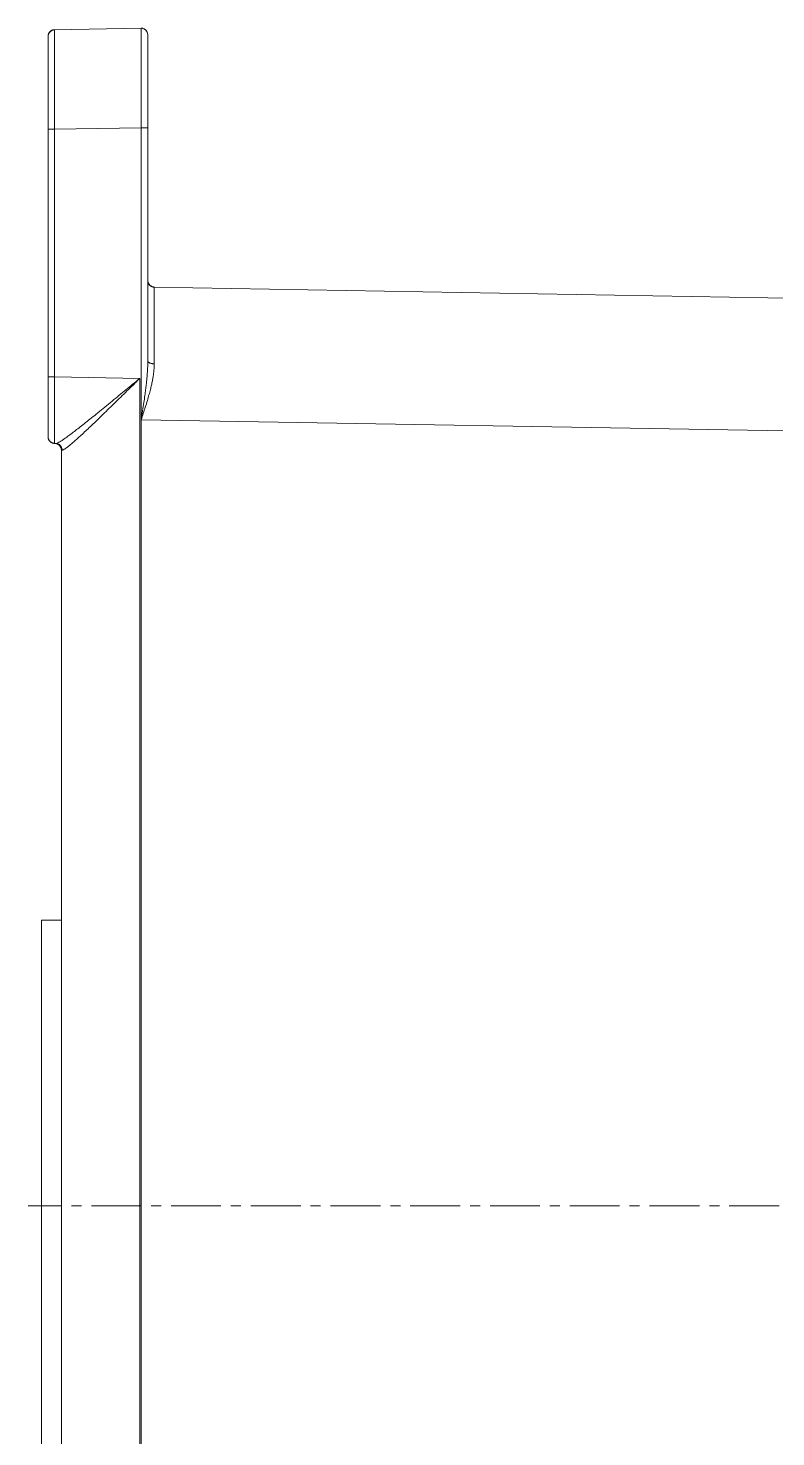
# Model space of a CAD drawing. Header units: millimetres. Extents: x -728 to 992, y -670 to 797.
# Drawn here: x 201.5 to 314, y -34.8 to 177.3 of the extents above; entities that cross this region are included whole.
import ezdxf

# ---------------------------------------------------------------- set-up
doc = ezdxf.new("R2010")
doc.units = ezdxf.units.MM
doc.linetypes.add('K5LT_AXLED', pattern=[12, 7.5, -1.5, 1.5, -1.5])
doc.linetypes.add('K5LT_THIN', pattern=[0])

# ---------------------------------------------------------------- blocks, each defined once
blk = doc.blocks.new('U4')
at = {"color": 7, "linetype": 'K5LT_THIN', "lineweight": 18}
for p, q in [((204.52, 162.03), (204.52, 176.02)), ((204.52, 176.02), (204.52, 162.03)), ((204.52, 162.03), (204.52, 176.02)), ((204.52, 176.02), (204.52, 162.03)), ((204.52, 162.03), (204.52, 176.02)), ((204.52, 162.03), (204.52, 176.02)), ((218.52, 177.25), (205.5, 177.02)), ((218.52, 177.25), (205.5, 177.02)), ((205.5, 177.02), (205.5, 177.02)), ((205.5, 177.02), (205.5, 177.02)), ((218.53, 177.25), (218.52, 177.25)), ((218.52, 162.25), (218.52, 177.25)), ((218.53, 177.25), (218.52, 177.25)), ((218.53, 177.25), (218.54, 177.25)), ((218.53, 177.25), (218.54, 177.25)), ((219.52, 176.25), (219.52, 162.25)), ((219.52, 162.25), (219.52, 176.25)), ((219.52, 176.25), (219.52, 162.25)), ((219.52, 176.25), (219.52, 176.25)), ((219.52, 176.25), (219.52, 162.25)), ((219.52, 176.25), (219.52, 176.25)), ((219.52, 176.25), (219.52, 176.25)), ((219.52, 176.25), (219.52, 176.25)), ((219.52, 176.25), (219.52, 176.25)), ((219.52, 176.25), (219.52, 162.25)), ((219.52, 165.3), (219.52, 176.25)), ((219.52, 176.25), (219.52, 176.25)), ((219.52, 176.25), (219.52, 162.25)), ((219.52, 176.25), (219.52, 176.25)), ((205.5, 162.03), (204.52, 162.03)), ((204.52, 124.75), (204.52, 162.03)), ((218.52, 162.25), (205.5, 162.03)), ((205.5, 124.75), (205.5, 162.03)), ((218.52, -169.25), (218.52, 162.25)), ((218.53, 162.25), (218.52, 162.25)), ((218.53, 162.25), (219.52, 162.25)), ((218.53, 118.32), (218.53, 162.25)), ((219.52, 139.28), (219.52, 162.25)), ((219.52, 139.28), (219.52, 139.28)), ((219.52, 127.15), (219.52, 139.28)), ((219.52, 139.28), (219.52, 139.28)), ((219.52, 139.28), (219.52, 139.28)), ((219.52, 139.28), (219.52, 139.28)), ((219.52, 139.28), (219.52, 139.28)), ((357.73, 135.89), (220.5, 138.28)), ((220.5, 138.28), (220.5, 138.28)), ((219.52, 127.15), (219.52, 128.5)), ((204.52, 124.75), (204.52, 115.75)), ((204.52, 115.75), (204.52, 124.75)), ((204.52, 115.75), (204.52, 124.75)), ((204.52, 124.75), (205.5, 124.75)), ((204.52, 124.75), (204.52, 115.75)), ((204.52, 115.75), (204.52, 124.75)), ((204.52, 115.75), (204.52, 124.75)), ((218.31, 124.53), (205.5, 124.75)), ((218.31, -124.53), (218.31, 124.53)), ((357.73, 115.89), (218.53, 118.32)), ((204.52, 115.75), (204.52, 115.75)), ((204.52, 115.75), (204.52, 115.75)), ((204.52, 115.75), (204.52, 115.75)), ((204.52, 115.75), (204.52, 115.75)), ((205.66, 114.75), (205.5, 114.75)), ((205.53, 114.75), (205.66, 114.75)), ((205.53, 114.75), (205.53, 114.75)), ((206.52, 113.77), (206.52, 113.76)), ((206.63, 113.75), (206.52, 113.75)), ((206.52, -113.75), (206.52, 113.75)), ((203.52, -43), (203.52, 43)), ((206.52, 43), (203.52, 43))]:
    blk.add_line(p, q, dxfattribs=at)
at = {"color": 30, "linetype": 'K5LT_AXLED', "lineweight": 18, "true_color": 0xff8000}
blk.add_line((422.52, 0), (201.52, 0), dxfattribs=at)
at = {"color": 7, "linetype": 'K5LT_THIN', "lineweight": 18}
for centre, start, end in [((205.52, 176.02), 91, 180), ((218.52, 176.25), 88.9353, 89), ((218.52, 176.25), 0, 88.9353), ((218.52, 176.25), 0, 0.0351), ((220.52, 139.28), 180, 268.0079), ((220.52, 139.28), 180.0017, 269), ((205.52, 115.75), 180, 269), ((205.52, 113.75), 0, 89), ((205.52, 113.75), 0.4358, 89)]:
    blk.add_arc(centre, 1, start, end, dxfattribs=at)
for points, knots in [([(205.5, 177.02), (205.5, 177.02), (205.5, 177.02), (205.49, 177.02), (205.49, 177.02), (205.48, 177.02), (205.47, 177.02), (205.46, 177.02), (205.44, 177.02), (205.41, 177.02), (205.39, 177.01), (205.32, 177), (205.28, 176.99), (205.19, 176.97), (205.15, 176.95), (205.06, 176.91), (205.02, 176.89), (204.94, 176.84), (204.9, 176.82), (204.83, 176.75), (204.8, 176.72), (204.74, 176.65), (204.71, 176.61), (204.66, 176.53), (204.63, 176.49), (204.59, 176.41), (204.58, 176.36), (204.55, 176.28), (204.54, 176.23), (204.52, 176.13), (204.52, 176.08), (204.52, 176.02)], [0, 0, 0, 0, 0.026656, 0.026656, 0.116274, 0.116274, 0.250319, 0.250319, 0.518409, 0.518409, 1.054588, 1.054588, 2.0896, 2.0896, 3.147245, 3.147245, 4.222888, 4.222888, 5.31116, 5.31116, 6.406284, 6.406284, 7.502229, 7.502229, 8.592887, 8.592887, 9.672268, 9.672268, 10.734671, 10.734671, 12, 12, 12, 12]), ([(205.5, 177.02), (205.5, 177.02), (205.49, 177.02), (205.49, 177.02), (205.49, 177.02), (205.47, 177.02), (205.47, 177.02), (205.45, 177.02), (205.43, 177.02), (205.39, 177.01), (205.36, 177.01), (205.28, 177), (205.24, 176.98), (205.15, 176.96), (205.11, 176.94), (205.03, 176.9), (204.99, 176.87), (204.91, 176.82), (204.87, 176.79), (204.8, 176.73), (204.77, 176.69), (204.71, 176.62), (204.68, 176.58), (204.64, 176.5), (204.61, 176.46), (204.58, 176.37), (204.56, 176.33), (204.54, 176.24), (204.53, 176.19), (204.52, 176.11), (204.52, 176.06), (204.52, 176.02)], [0.01646, 0.01646, 0.01646, 0.01646, 0.04938, 0.04938, 0.138242, 0.138242, 0.309403, 0.309403, 0.651727, 0.651727, 1.336374, 1.336374, 2.37947, 2.37947, 3.444227, 3.444227, 4.525578, 4.525578, 5.618002, 5.618002, 6.715608, 6.715608, 7.812303, 7.812303, 8.901964, 8.901964, 9.97863, 9.97863, 11.036668, 11.036668, 12, 12, 12, 12]), ([(205.5, 177.02), (205.5, 177.02), (205.49, 177.02), (205.49, 177.02), (205.49, 177.02), (205.47, 177.02), (205.47, 177.02), (205.45, 177.02), (205.43, 177.02), (205.39, 177.01), (205.36, 177.01), (205.28, 177), (205.24, 176.98), (205.15, 176.96), (205.11, 176.94), (205.03, 176.9), (204.99, 176.87), (204.91, 176.82), (204.87, 176.79), (204.8, 176.73), (204.77, 176.69), (204.71, 176.62), (204.68, 176.58), (204.64, 176.5), (204.61, 176.46), (204.58, 176.37), (204.56, 176.33), (204.54, 176.24), (204.53, 176.19), (204.52, 176.11), (204.52, 176.06), (204.52, 176.02)], [0.01646, 0.01646, 0.01646, 0.01646, 0.04938, 0.04938, 0.138242, 0.138242, 0.309404, 0.309404, 0.651727, 0.651727, 1.336375, 1.336375, 2.379471, 2.379471, 3.444229, 3.444229, 4.525581, 4.525581, 5.618005, 5.618005, 6.715612, 6.715612, 7.812306, 7.812306, 8.901969, 8.901969, 9.978635, 9.978635, 11.036673, 11.036673, 12, 12, 12, 12]), ([(205.5, 177.02), (205.5, 177.02), (205.5, 177.02), (205.49, 177.02), (205.49, 177.02), (205.48, 177.02), (205.47, 177.02), (205.45, 177.02), (205.44, 177.02), (205.4, 177.02), (205.37, 177.01), (205.3, 177), (205.26, 176.99), (205.17, 176.96), (205.13, 176.95), (205.05, 176.91), (205.01, 176.88), (204.93, 176.83), (204.89, 176.8), (204.82, 176.74), (204.79, 176.71), (204.72, 176.63), (204.7, 176.6), (204.65, 176.52), (204.62, 176.48), (204.59, 176.39), (204.57, 176.35), (204.54, 176.26), (204.53, 176.21), (204.52, 176.12), (204.52, 176.08), (204.52, 176.03), (204.52, 176.03), (204.52, 176.02)], [0.02345, 0.02345, 0.02345, 0.02345, 0.050342, 0.050342, 0.177281, 0.177281, 0.392318, 0.392318, 0.822391, 0.822391, 1.682539, 1.682539, 3.154305, 3.154305, 4.657523, 4.657523, 6.185311, 6.185311, 7.729959, 7.729959, 9.283205, 9.283205, 10.836459, 10.836459, 12.381057, 12.381057, 13.908527, 13.908527, 15.410835, 15.410835, 16.879783, 16.879783, 16.997101, 16.997101, 16.997101, 16.997101]), ([(218.54, 177.25), (218.54, 177.25), (218.54, 177.25), (218.54, 177.25), (218.55, 177.25), (218.56, 177.25), (218.57, 177.25), (218.58, 177.25), (218.58, 177.25), (218.6, 177.25), (218.61, 177.25), (218.65, 177.24), (218.68, 177.24), (218.75, 177.22), (218.79, 177.21), (218.88, 177.18), (218.92, 177.16), (219.01, 177.12), (219.05, 177.1), (219.12, 177.05), (219.16, 177.02), (219.23, 176.95), (219.26, 176.92), (219.32, 176.85), (219.35, 176.81), (219.39, 176.74), (219.4, 176.71), (219.43, 176.67), (219.43, 176.65), (219.46, 176.6), (219.47, 176.55), (219.49, 176.46), (219.5, 176.42), (219.51, 176.33), (219.52, 176.29), (219.52, 176.25)], [0.01646, 0.01646, 0.01646, 0.01646, 0.04938, 0.04938, 0.138242, 0.138242, 0.309404, 0.309404, 0.379598, 0.379598, 0.651727, 0.651727, 1.336374, 1.336374, 2.37947, 2.37947, 3.444228, 3.444228, 4.525579, 4.525579, 5.618003, 5.618003, 6.715609, 6.715609, 7.812304, 7.812304, 8.537323, 8.537323, 8.901965, 8.901965, 9.978631, 9.978631, 11.036669, 11.036669, 12, 12, 12, 12]), ([(218.54, 177.25), (218.54, 177.25), (218.54, 177.25), (218.54, 177.25), (218.55, 177.25), (218.56, 177.25), (218.57, 177.25), (218.58, 177.25), (218.58, 177.25), (218.6, 177.25), (218.61, 177.25), (218.65, 177.24), (218.68, 177.24), (218.75, 177.22), (218.79, 177.21), (218.88, 177.18), (218.92, 177.16), (219.01, 177.12), (219.05, 177.1), (219.12, 177.05), (219.16, 177.02), (219.23, 176.95), (219.26, 176.92), (219.32, 176.85), (219.35, 176.81), (219.39, 176.74), (219.4, 176.71), (219.43, 176.67), (219.43, 176.65), (219.46, 176.6), (219.47, 176.55), (219.49, 176.46), (219.5, 176.42), (219.51, 176.33), (219.52, 176.29), (219.52, 176.25)], [0.01646, 0.01646, 0.01646, 0.01646, 0.04938, 0.04938, 0.138242, 0.138242, 0.309404, 0.309404, 0.379599, 0.379599, 0.651727, 0.651727, 1.336375, 1.336375, 2.379471, 2.379471, 3.444229, 3.444229, 4.525581, 4.525581, 5.618005, 5.618005, 6.715612, 6.715612, 7.812307, 7.812307, 8.53732, 8.53732, 8.901969, 8.901969, 9.978635, 9.978635, 11.036673, 11.036673, 11.995264, 11.995264, 11.995264, 11.995264]), ([(219.52, 139.28), (219.52, 139.28), (219.52, 139.28), (219.52, 139.28), (219.52, 139.28), (219.52, 139.28), (219.52, 139.28), (219.52, 139.27), (219.52, 139.27), (219.52, 139.26), (219.52, 139.26), (219.52, 139.25), (219.52, 139.24), (219.52, 139.21), (219.52, 139.19), (219.53, 139.14), (219.53, 139.11), (219.54, 139.07), (219.54, 139.07), (219.55, 139.03), (219.56, 138.98), (219.59, 138.9), (219.61, 138.85), (219.65, 138.77), (219.68, 138.73), (219.73, 138.66), (219.76, 138.62), (219.83, 138.55), (219.87, 138.52), (219.94, 138.46), (219.98, 138.44), (220.06, 138.39), (220.1, 138.37), (220.19, 138.33), (220.23, 138.32), (220.32, 138.3), (220.37, 138.29), (220.44, 138.28), (220.47, 138.28), (220.5, 138.28)], [0.000416, 0.000416, 0.000416, 0.000416, 0.004832, 0.004832, 0.010357, 0.010357, 0.123532, 0.123532, 0.247088, 0.247088, 0.4942, 0.4942, 0.988423, 0.988423, 1.976871, 1.976871, 3.890037, 3.890037, 3.953754, 3.953754, 6.487812, 6.487812, 9.071388, 9.071388, 11.691532, 11.691532, 14.33435, 14.33435, 16.985533, 16.985533, 19.630332, 19.630332, 22.254067, 22.254067, 24.842573, 24.842573, 27.381118, 27.381118, 29, 29, 29, 29]), ([(219.52, 139.28), (219.52, 139.28), (219.52, 139.28), (219.52, 139.28), (219.52, 139.28), (219.52, 139.28), (219.52, 139.28), (219.52, 139.27), (219.52, 139.27), (219.52, 139.26), (219.52, 139.26), (219.52, 139.25), (219.52, 139.24), (219.52, 139.21), (219.52, 139.19), (219.53, 139.14), (219.53, 139.11), (219.54, 139.07), (219.54, 139.07), (219.55, 139.03), (219.56, 138.98), (219.59, 138.9), (219.61, 138.85), (219.65, 138.77), (219.68, 138.73), (219.73, 138.66), (219.76, 138.62), (219.83, 138.55), (219.87, 138.52), (219.94, 138.46), (219.98, 138.44), (220.06, 138.39), (220.1, 138.37), (220.19, 138.33), (220.23, 138.32), (220.32, 138.3), (220.37, 138.29), (220.44, 138.28), (220.47, 138.28), (220.5, 138.28)], [0.000416, 0.000416, 0.000416, 0.000416, 0.004832, 0.004832, 0.010357, 0.010357, 0.123532, 0.123532, 0.247088, 0.247088, 0.4942, 0.4942, 0.988423, 0.988423, 1.976871, 1.976871, 3.890037, 3.890037, 3.953754, 3.953754, 6.487812, 6.487812, 9.071388, 9.071388, 11.691532, 11.691532, 14.33435, 14.33435, 16.985533, 16.985533, 19.630332, 19.630332, 22.254067, 22.254067, 24.842573, 24.842573, 27.381118, 27.381118, 29, 29, 29, 29]), ([(220.5, 138.28), (220.46, 138.28), (220.41, 138.29), (220.32, 138.3), (220.28, 138.31), (220.19, 138.33), (220.15, 138.35), (220.07, 138.39), (220.03, 138.41), (219.95, 138.46), (219.91, 138.49), (219.84, 138.55), (219.8, 138.58), (219.74, 138.65), (219.71, 138.69), (219.66, 138.77), (219.64, 138.81), (219.59, 138.89), (219.58, 138.94), (219.55, 139.01), (219.55, 139.04), (219.54, 139.09), (219.53, 139.1), (219.52, 139.15), (219.52, 139.19), (219.52, 139.24), (219.52, 139.25), (219.52, 139.26), (219.52, 139.27), (219.52, 139.28), (219.52, 139.28), (219.52, 139.28)], [0.000077, 0.000077, 0.000077, 0.000077, 1.102246, 1.102246, 2.219317, 2.219317, 3.360953, 3.360953, 4.522215, 4.522215, 5.697321, 5.697321, 6.880046, 6.880046, 8.063881, 8.063881, 9.242232, 9.242232, 10.408621, 10.408621, 11.226141, 11.226141, 11.556883, 11.556883, 12.536705, 12.536705, 12.699201, 12.699201, 12.861698, 12.861698, 12.961877, 12.961877, 12.961877, 12.961877]), ([(220.5, 138.28), (220.46, 138.28), (220.41, 138.29), (220.32, 138.3), (220.28, 138.31), (220.19, 138.33), (220.15, 138.35), (220.07, 138.39), (220.03, 138.41), (219.95, 138.46), (219.91, 138.49), (219.84, 138.55), (219.8, 138.58), (219.74, 138.65), (219.71, 138.69), (219.66, 138.77), (219.64, 138.81), (219.59, 138.89), (219.58, 138.94), (219.55, 139.02), (219.54, 139.07), (219.52, 139.16), (219.52, 139.2), (219.52, 139.26), (219.52, 139.27), (219.52, 139.28)], [0.000062, 0.000062, 0.000062, 0.000062, 1.020201, 1.020201, 2.054116, 2.054116, 3.110761, 3.110761, 4.185563, 4.185563, 5.273174, 5.273174, 6.367833, 6.367833, 7.463519, 7.463519, 8.554131, 8.554131, 9.633678, 9.633678, 10.696453, 10.696453, 11.736868, 11.736868, 11.999591, 11.999591, 11.999591, 11.999591]), ([(219.52, 127.15), (219.52, 127), (219.51, 126.72), (219.5, 126.31), (219.48, 125.91), (219.45, 125.45), (219.41, 124.9), (219.35, 124.26), (219.28, 123.56), (219.19, 122.79), (219.07, 121.9), (218.92, 120.84), (218.74, 119.63), (218.6, 118.77), (218.53, 118.32)], [0, 0, 0, 0, 0.051665, 0.0978, 0.139857, 0.191628, 0.253996, 0.328702, 0.407482, 0.492156, 0.59145, 0.708343, 0.8485, 1, 1, 1, 1]), ([(220.49, 126.73), (220.5, 126.56), (220.48, 126.24), (220.45, 125.76), (220.39, 125.28), (220.31, 124.75), (220.2, 124.16), (220.07, 123.52), (219.9, 122.82), (219.69, 122.05), (219.44, 121.17), (219.15, 120.23), (218.84, 119.26), (218.64, 118.63), (218.53, 118.32)], [0, 0, 0, 0, 0.061664, 0.116557, 0.171859, 0.235412, 0.307345, 0.384739, 0.462362, 0.555884, 0.658144, 0.776809, 0.889794, 1, 1, 1, 1]), ([(219.52, 127.15), (219.52, 127.13), (219.53, 127.07), (219.58, 127), (219.66, 126.94), (219.75, 126.88), (219.87, 126.83), (220.01, 126.79), (220.16, 126.76), (220.32, 126.74), (220.44, 126.73), (220.49, 126.73)], [0, 0, 0, 0, 0.132417, 0.247793, 0.350629, 0.456295, 0.565003, 0.67282, 0.778498, 0.887747, 1, 1, 1, 1]), ([(205.66, 114.75), (205.71, 114.75), (205.85, 114.78), (206.12, 114.91), (206.43, 115.1), (206.83, 115.35), (207.34, 115.71), (207.95, 116.16), (208.63, 116.68), (209.36, 117.25), (210.17, 117.89), (211.05, 118.6), (212.03, 119.38), (213.07, 120.23), (214.14, 121.11), (215.2, 121.97), (216.22, 122.82), (217.25, 123.66), (217.95, 124.23), (218.31, 124.53)], [0, 0, 0, 0, 0.05268, 0.098225, 0.137236, 0.18339, 0.236476, 0.293829, 0.349618, 0.405569, 0.465089, 0.528153, 0.594944, 0.665127, 0.73662, 0.804803, 0.868666, 0.932756, 1, 1, 1, 1]), ([(206.63, 113.75), (206.68, 113.74), (206.8, 113.79), (207.05, 113.93), (207.34, 114.13), (207.69, 114.4), (208.13, 114.77), (208.63, 115.21), (209.2, 115.73), (209.83, 116.31), (210.53, 116.97), (211.28, 117.68), (212.11, 118.48), (213, 119.34), (213.97, 120.28), (214.94, 121.23), (215.91, 122.18), (216.8, 123.05), (217.6, 123.83), (218.08, 124.31), (218.31, 124.53)], [0, 0, 0, 0, 0.052829, 0.098529, 0.137566, 0.183242, 0.23054, 0.282485, 0.33369, 0.388777, 0.444958, 0.504215, 0.565223, 0.631944, 0.699931, 0.771039, 0.836544, 0.901057, 0.95419, 1, 1, 1, 1]), ([(205.5, 114.75), (205.46, 114.75), (205.41, 114.75), (205.36, 114.76), (205.36, 114.76), (205.32, 114.77), (205.28, 114.78), (205.19, 114.8), (205.15, 114.82), (205.07, 114.86), (205.03, 114.88), (204.95, 114.93), (204.91, 114.96), (204.84, 115.02), (204.8, 115.05), (204.74, 115.12), (204.71, 115.16), (204.66, 115.24), (204.64, 115.28), (204.59, 115.36), (204.58, 115.4), (204.55, 115.49), (204.54, 115.54), (204.52, 115.63), (204.52, 115.67), (204.52, 115.73), (204.52, 115.74), (204.52, 115.75)], [0.000065, 0.000065, 0.000065, 0.000065, 1.020164, 1.020164, 1.113213, 1.113213, 2.05405, 2.05405, 3.11068, 3.11068, 4.18548, 4.18548, 5.273101, 5.273101, 6.367776, 6.367776, 7.463479, 7.463479, 8.554105, 8.554105, 9.633655, 9.633655, 10.696421, 10.696421, 11.736812, 11.736812, 11.999985, 11.999985, 11.999985, 11.999985]), ([(205.5, 114.75), (205.46, 114.75), (205.41, 114.75), (205.36, 114.76), (205.36, 114.76), (205.32, 114.77), (205.28, 114.78), (205.19, 114.8), (205.15, 114.82), (205.07, 114.86), (205.03, 114.88), (204.95, 114.93), (204.91, 114.96), (204.84, 115.02), (204.8, 115.05), (204.74, 115.12), (204.71, 115.16), (204.66, 115.24), (204.64, 115.28), (204.59, 115.36), (204.58, 115.4), (204.55, 115.49), (204.54, 115.54), (204.52, 115.63), (204.52, 115.67), (204.52, 115.72), (204.52, 115.73), (204.52, 115.74), (204.52, 115.74), (204.52, 115.75)], [0.00007, 0.00007, 0.00007, 0.00007, 1.105175, 1.105175, 1.205977, 1.205977, 2.225216, 2.225216, 3.369895, 3.369895, 4.534259, 4.534259, 5.712512, 5.712512, 6.898407, 6.898407, 8.085416, 8.085416, 9.266924, 9.266924, 10.436434, 10.436434, 11.587761, 11.587761, 12.714697, 12.714697, 12.851847, 12.851847, 12.999984, 12.999984, 12.999984, 12.999984]), ([(205.36, 114.76), (205.34, 114.77), (205.32, 114.77), (205.26, 114.78), (205.22, 114.8), (205.16, 114.82), (205.15, 114.82), (205.1, 114.84), (205.08, 114.85), (205.01, 114.89), (204.97, 114.91), (204.89, 114.97), (204.86, 115), (204.79, 115.07), (204.76, 115.1), (204.7, 115.18), (204.67, 115.21), (204.63, 115.29), (204.61, 115.33), (204.59, 115.38), (204.59, 115.38), (204.57, 115.43), (204.56, 115.47), (204.53, 115.56), (204.53, 115.6), (204.52, 115.68), (204.52, 115.7), (204.52, 115.74), (204.52, 115.74), (204.52, 115.75)], [1.113241, 1.113241, 1.113241, 1.113241, 1.518736, 1.518736, 2.56603, 2.56603, 2.906395, 2.906395, 3.634252, 3.634252, 4.71814, 4.71814, 5.812079, 5.812079, 6.910112, 6.910112, 8.006111, 8.006111, 9.024521, 9.024521, 9.093952, 9.093952, 10.167701, 10.167701, 11.221782, 11.221782, 11.863494, 11.863494, 12, 12, 12, 12]), ([(205.36, 114.76), (205.34, 114.77), (205.32, 114.77), (205.26, 114.78), (205.22, 114.79), (205.16, 114.82), (205.15, 114.82), (205.11, 114.84), (205.08, 114.85), (205.01, 114.89), (204.97, 114.91), (204.89, 114.97), (204.86, 115), (204.79, 115.06), (204.76, 115.1), (204.7, 115.17), (204.67, 115.21), (204.63, 115.29), (204.61, 115.33), (204.59, 115.38), (204.59, 115.38), (204.57, 115.43), (204.56, 115.47), (204.53, 115.56), (204.53, 115.6), (204.52, 115.68), (204.52, 115.72), (204.52, 115.75)], [1.113236, 1.113236, 1.113236, 1.113236, 1.514164, 1.514164, 2.561362, 2.561362, 2.896839, 2.896839, 3.629507, 3.629507, 4.713341, 4.713341, 5.807252, 5.807252, 6.905284, 6.905284, 8.001309, 8.001309, 9.010431, 9.010431, 9.089206, 9.089206, 10.163037, 10.163037, 11.217225, 11.217225, 11.999988, 11.999988, 11.999988, 11.999988]), ([(206.52, 113.75), (206.52, 113.79), (206.51, 113.84), (206.5, 113.93), (206.49, 113.97), (206.47, 114.06), (206.46, 114.1), (206.42, 114.18), (206.4, 114.23), (206.35, 114.31), (206.32, 114.34), (206.26, 114.42), (206.23, 114.45), (206.16, 114.52), (206.12, 114.55), (206.05, 114.6), (206.01, 114.62), (205.93, 114.66), (205.9, 114.67), (205.85, 114.69), (205.84, 114.7), (205.83, 114.7), (205.82, 114.7), (205.78, 114.71), (205.74, 114.73), (205.68, 114.74), (205.65, 114.74), (205.61, 114.75), (205.59, 114.75), (205.56, 114.75), (205.55, 114.75), (205.54, 114.75), (205.54, 114.75), (205.53, 114.75), (205.53, 114.75), (205.53, 114.75)], [0, 0, 0, 0, 2.295005, 2.295005, 4.620854, 4.620854, 6.997835, 6.997835, 9.415665, 9.415665, 11.86231, 11.86231, 14.32481, 14.32481, 16.78962, 16.78962, 19.243016, 19.243016, 21.206986, 21.206986, 21.671516, 21.671516, 21.963371, 21.963371, 24.062285, 24.062285, 25.315596, 25.315596, 26.402673, 26.402673, 26.838764, 26.838764, 26.994606, 26.994606, 27, 27, 27, 27]), ([(205.53, 114.75), (205.57, 114.75), (205.61, 114.74), (205.65, 114.74), (205.66, 114.74), (205.67, 114.74), (205.68, 114.74), (205.69, 114.73)], [0.00002, 0.00002, 0.00002, 0.00002, 0.861634, 0.861634, 1.020274, 1.020274, 1.209802, 1.209802, 1.209802, 1.209802]), ([(205.54, 114.75), (205.54, 114.75), (205.54, 114.75), (205.54, 114.75), (205.54, 114.75), (205.54, 114.75), (205.55, 114.75), (205.55, 114.75), (205.55, 114.75), (205.57, 114.75), (205.57, 114.75), (205.6, 114.75), (205.61, 114.74), (205.63, 114.74), (205.63, 114.74), (205.64, 114.74), (205.64, 114.74), (205.67, 114.74), (205.7, 114.73), (205.76, 114.72), (205.8, 114.71), (205.84, 114.7), (205.85, 114.69), (205.86, 114.69), (205.86, 114.69), (205.9, 114.67), (205.94, 114.65), (206.03, 114.61), (206.07, 114.59), (206.14, 114.53), (206.18, 114.5), (206.25, 114.44), (206.28, 114.4), (206.34, 114.33), (206.36, 114.29), (206.41, 114.21), (206.42, 114.17), (206.44, 114.13), (206.45, 114.12), (206.46, 114.07), (206.48, 114.03), (206.5, 113.94), (206.51, 113.9), (206.52, 113.82), (206.52, 113.79), (206.52, 113.76)], [0.004, 0.004, 0.004, 0.004, 0.028188, 0.028188, 0.06014, 0.06014, 0.094506, 0.094506, 0.189051, 0.189051, 0.378142, 0.378142, 0.746855, 0.746855, 0.756324, 0.756324, 0.86168, 0.86168, 1.512688, 1.512688, 2.331561, 2.331561, 2.559807, 2.559807, 2.572825, 2.572825, 3.627914, 3.627914, 4.71175, 4.71175, 5.805692, 5.805692, 6.903774, 6.903774, 7.999854, 7.999854, 8.989573, 8.989573, 9.087794, 9.087794, 10.161647, 10.161647, 11.21583, 11.21583, 11.955104, 11.955104, 11.955104, 11.955104]), ([(206.63, 113.75), (206.63, 113.82), (206.62, 113.94), (206.56, 114.12), (206.49, 114.27), (206.4, 114.4), (206.28, 114.52), (206.14, 114.61), (205.99, 114.69), (205.83, 114.73), (205.72, 114.75), (205.66, 114.75)], [0, 0, 0, 0, 0.131995, 0.246984, 0.349451, 0.454749, 0.562946, 0.670548, 0.775676, 0.885823, 1, 1, 1, 1])]:
    blk.add_open_spline(points, degree=3, knots=knots, dxfattribs=at)
for points, weights in [([(205.5, 162.03), (205.49, 170.81), (205.49, 177.02), (205.5, 177.02)], [1, 0.804837801273, 0.804809644446, 0.999915529517]), ([(218.53, 177.25), (218.54, 177.25), (218.54, 171.03), (218.53, 162.25)], [0.999844656161, 0.804809654127, 0.804861435407, 1]), ([(220.49, 126.73), (220.49, 133.98), (220.49, 138.28), (220.5, 138.28)], [1, 0.895612265939, 0.895599569677, 0.999961911212]), ([(205.5, 114.75), (205.49, 114.75), (205.49, 118.89), (205.5, 124.75)], [0.999844635758, 0.804809654131, 0.804861442211, 1])]:
    blk.add_rational_spline(points, weights, degree=3, dxfattribs=at)
blk = doc.blocks.new('U0')
blk.add_blockref('U4', (0, 0))

msp = doc.modelspace()

# ---------------------------------------------------------------- block references
msp.add_blockref('U0', (0, 0))

doc.saveas('drawing.dxf')
